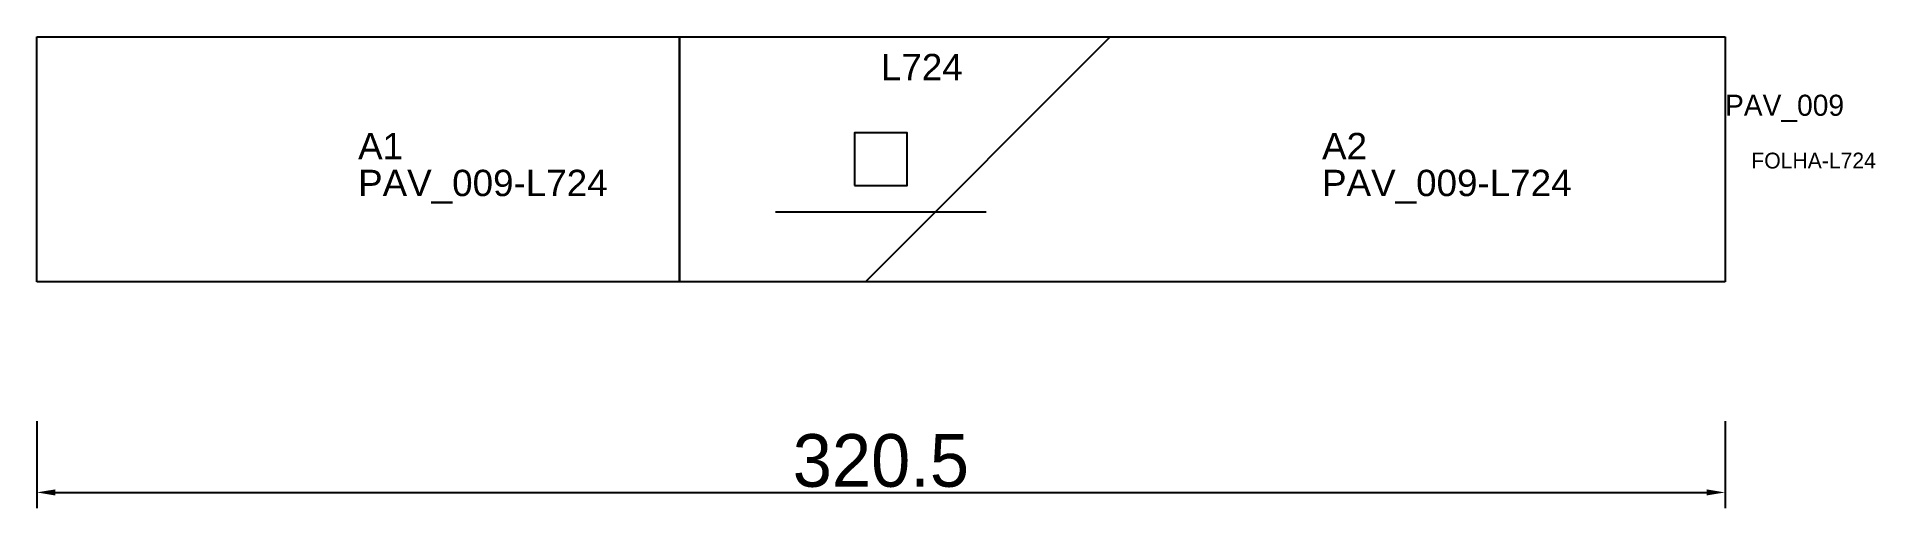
# Model space of a CAD drawing. Header units: metres. Extents: x 222 to 571, y 112 to 202.
import ezdxf

# ---------------------------------------------------------------- set-up
doc = ezdxf.new("R2010")
doc.units = ezdxf.units.M
for name, color, linetype in [('3', 3, 'CONTINUOUS'), ('AUX00', 7, 'CONTINUOUS'), ('COTA', 241, 'CONTINUOUS'), ('FOLHA', 255, 'CONTINUOUS'), ('Hachura', 251, 'CONTINUOUS'), ('NOMENCLATURA', 7, 'CONTINUOUS'), ('Nível', 160, 'CONTINUOUS'), ('Painéis', 200, 'CONTINUOUS'), ('Pilares', 5, 'CONTINUOUS'), ('SARR_2.2x7', 40, 'CONTINUOUS')]:
    doc.layers.add(name, color=color, linetype=linetype)
doc.styles.add('ARIAL', font='Arial.ttf')
doc.styles.add('STR_STANDARD', font='arial.ttf')
doc.dimstyles.new('EZ DXF', dxfattribs={"dimtxt": 10, "dimasz": 3.5, "dimexe": 3, "dimexo": 1.5, "dimgap": 1, "dimtad": 1, "dimdec": 1, "dimdsep": 46, "dimcen": 2.5, "dimazin": 3, "dimtfac": 1, "dimtmove": 0, "dimatfit": 3})

msp = doc.modelspace()

# ---------------------------------------------------------------- hatches: boundary and pattern name
at = {"layer": 'Hachura'}
h = msp.add_hatch(dxfattribs=at)
h.set_pattern_fill('ANSI31', scale=50)
h.paths.add_polyline_path([(542.7, 201.5), (542.7, 155), (512.7, 155), (222.2, 155), (222.2, 201.5)])
h = msp.add_hatch(dxfattribs=at)
h.set_pattern_fill('ANSI31', scale=50)
h.paths.add_polyline_path([(542.7, 201.5), (542.7, 155), (512.7, 155), (222.2, 155), (222.2, 201.5)])

# ---------------------------------------------------------------- linework, layer by layer
at = {"layer": '3'}
msp.add_lwpolyline([(344.2, 155), (344.2, 201.5)], close=True, dxfattribs=at)
msp.add_lwpolyline([(344.2, 155), (344.2, 201.5)], close=True, dxfattribs=at)
at = {"layer": 'Painéis', "color": 200}
for p, q in [((222.2, 155), (222.2, 201.5)), ((222.2, 201.5), (542.7, 201.5)), ((222.2, 155), (222.2, 201.5)), ((222.2, 201.5), (542.7, 201.5)), ((542.7, 201.5), (542.7, 155)), ((542.7, 201.5), (542.7, 155)), ((512.7, 155), (222.2, 155)), ((512.7, 155), (222.2, 155)), ((542.7, 155), (512.7, 155)), ((542.7, 155), (512.7, 155))]:
    msp.add_line(p, q, dxfattribs=at)
at = {"layer": 'Pilares'}
msp.add_lwpolyline([(377.45, 173.25), (387.45, 173.25), (387.45, 183.25), (377.45, 183.25)], close=True, dxfattribs=at)
msp.add_lwpolyline([(377.45, 173.25), (387.45, 173.25), (387.45, 183.25), (377.45, 183.25)], close=True, dxfattribs=at)
at = {"layer": 'SARR_2.2x7'}
msp.add_line((362.45, 168.25), (402.45, 168.25), dxfattribs=at)
msp.add_line((362.45, 168.25), (402.45, 168.25), dxfattribs=at)

# ---------------------------------------------------------------- texts
at = {"layer": '3', "style": 'STR_STANDARD'}
for s, p in [('A1', (283.2, 178.25)), ('A1', (283.2, 178.25)), ('A2', (466.2, 178.25)), ('A2', (466.2, 178.25))]:
    msp.add_text(s, height=5, dxfattribs=at).set_placement(p)
at = {"layer": 'AUX00', "style": 'STR_STANDARD'}
for p in [(283.2, 171.25), (283.2, 171.25), (466.2, 171.25), (466.2, 171.25)]:
    msp.add_text('PAV_009-L724', height=5, dxfattribs=at).set_placement(p)
at = {"layer": 'FOLHA'}
msp.add_text('FOLHA-L724', height=3, dxfattribs=at).set_placement((547.7, 176.5))
msp.add_text('FOLHA-L724', height=3, dxfattribs=at).set_placement((547.7, 176.5))
at = {"layer": 'NOMENCLATURA', "insert": (382.45, 198.25), "char_height": 5, "attachment_point": 1, "style": 'ARIAL'}
msp.add_mtext('L724', dxfattribs=at)
msp.add_mtext('L724', dxfattribs=at)
at = {"layer": 'Nível'}
msp.add_text('PAV_009', height=4, dxfattribs=at).set_placement((542.7, 186.5))
msp.add_text('PAV_009', height=4, dxfattribs=at).set_placement((542.7, 186.5))

# ---------------------------------------------------------------- dimensions: what is measured, and where the dimension line sits
at = {"layer": 'COTA'}
msp.add_linear_dim(base=(222.2, 115), p1=(222.2, 130), p2=(542.7, 130), dimstyle='EZ DXF', dxfattribs=at).render()
msp.add_linear_dim(base=(222.2, 115), p1=(222.2, 130), p2=(542.7, 130), dimstyle='EZ DXF', dxfattribs=at).render()

doc.saveas('drawing.dxf')
